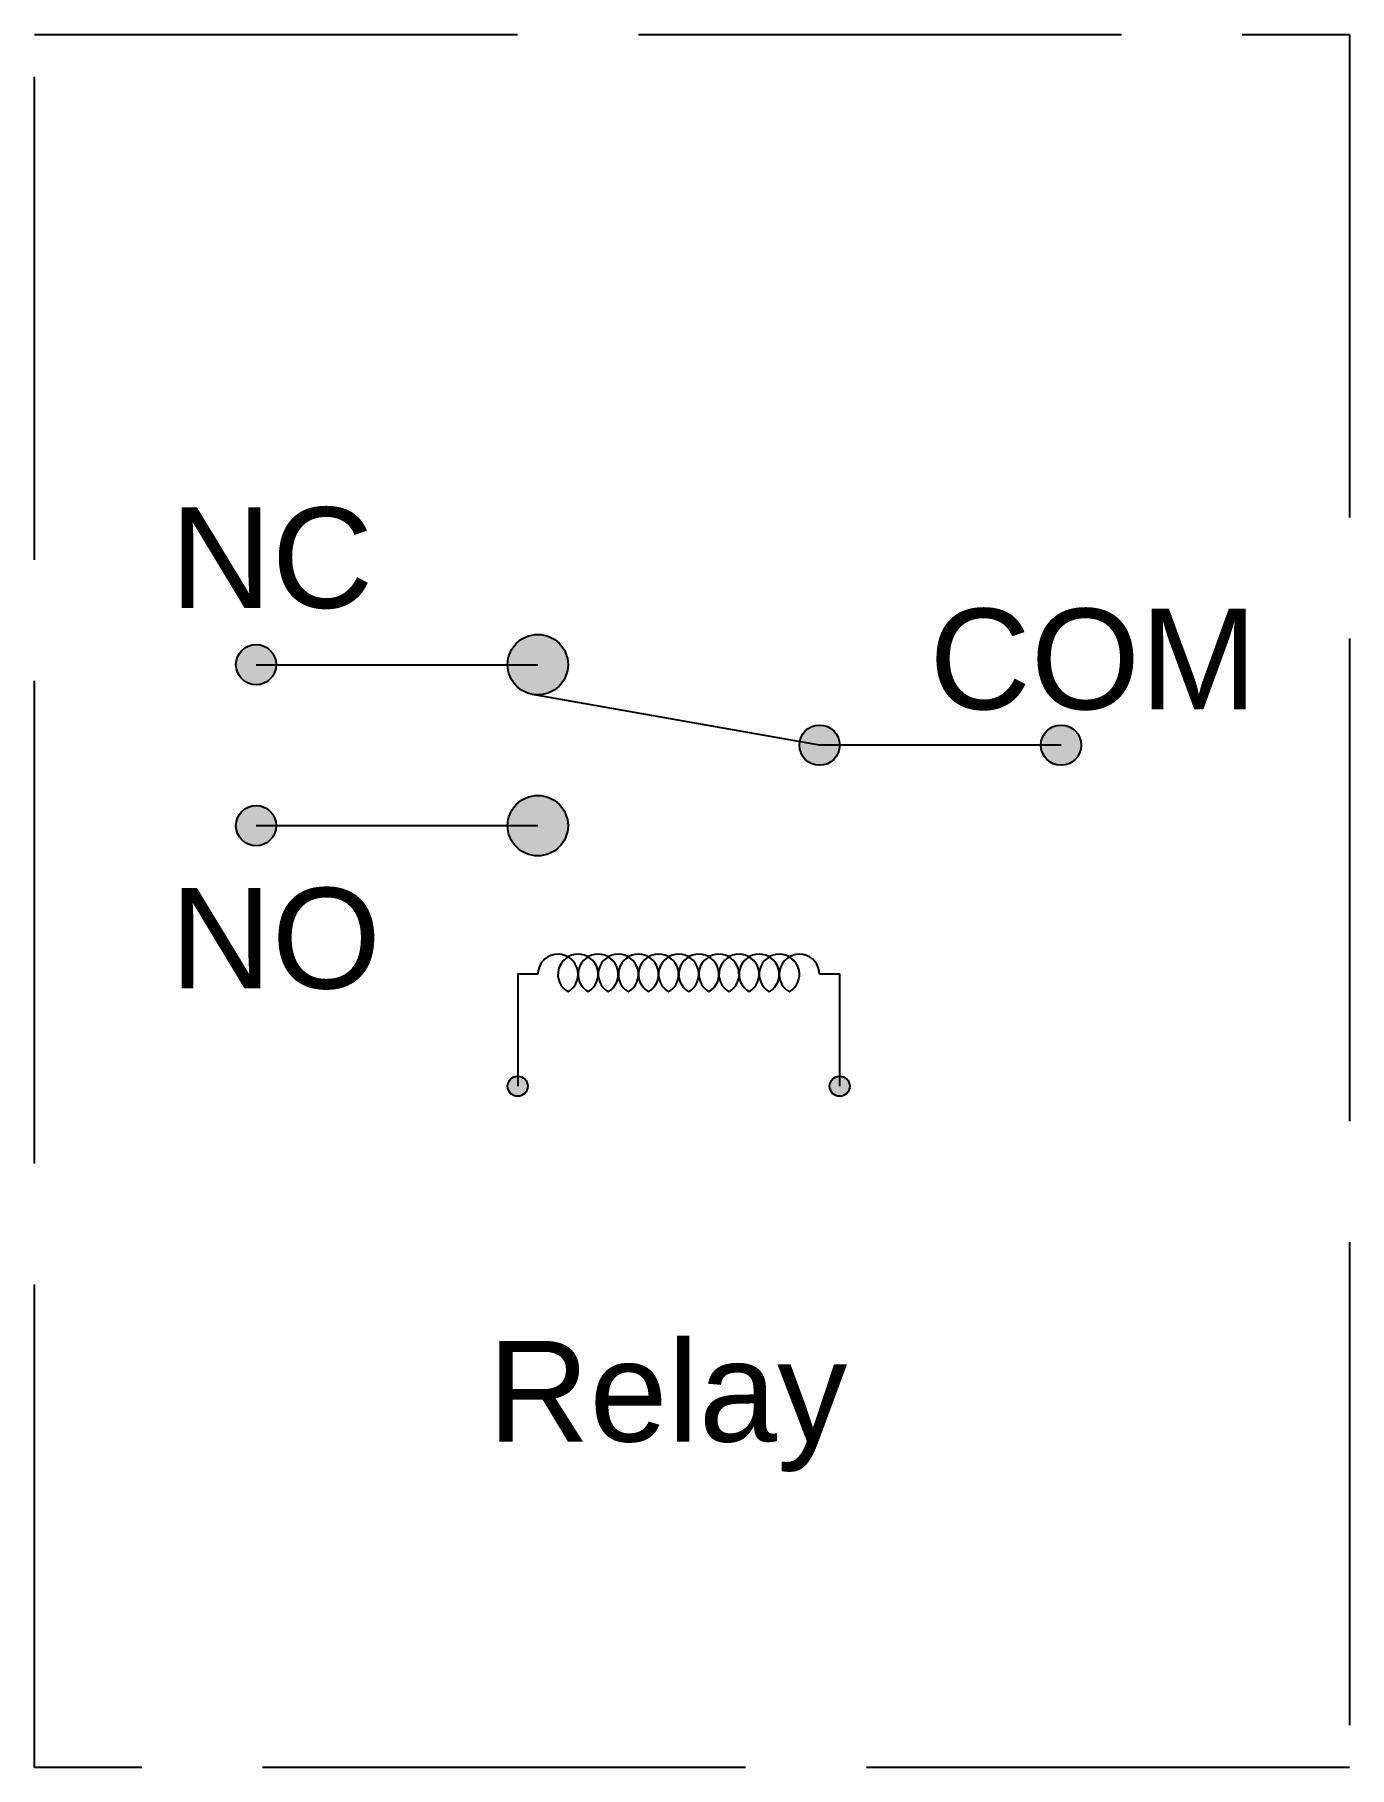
# Model space of a CAD drawing. Header units: millimetres. Extents: x 1696.3 to 1728.9, y 1098.5 to 1141.5.
import ezdxf

# ---------------------------------------------------------------- set-up
doc = ezdxf.new("R2010")
doc.units = ezdxf.units.MM
doc.linetypes.add('ACAD_ISO02W100', pattern=[15, 12, -3])
doc.styles.get("Standard").update_dxf_attribs({"font": 'arial.ttf'})

# ---------------------------------------------------------------- blocks, each defined once
blk = doc.blocks.new('Relay')
h = blk.add_hatch(color=0)
h.dxf.hatch_style = 1
h.paths.add_polyline_path([(13.5, 0, -1), (12.5, 0, -0.026844), (12.503, 0.054), (13, 0)])
h.paths.add_polyline_path([(13, 0), (12.503, 0.054, -0.947716), (13.5, 0)])
h.paths.add_polyline_path([(18.5, 0, -1), (19.5, 0, -1)])
h.paths.add_polyline_path([(5.25, -2, -1), (6.75, -2, -1)])
h.paths.add_polyline_path([(-1.5, -2, -1), (-0.5, -2, -1)])
edge = h.paths.add_edge_path()
edge.add_arc((6, 2), 0.75, 180, 540, ccw=False)
edge = h.paths.add_edge_path()
edge.add_arc((-1, 2), 0.5, 180, 540, ccw=False)
h = blk.add_hatch(color=0)
h.dxf.hatch_style = 1
edge = h.paths.add_edge_path()
edge.add_arc((13.5, -8.475), 0.25, 0, 360)
edge = h.paths.add_edge_path()
edge.add_arc((5.5, -8.475), 0.25, 0, 360)
at = {"color": 0}
for p, q in [((-1, 2), (6, 2)), ((13, 0), (5.869, 1.261)), ((19, 0), (13, 0)), ((-1, -2), (6, -2))]:
    blk.add_line(p, q, dxfattribs=at)
for points in [[(6, -5.694), (5.5, -5.694), (5.5, -8.475)], [(13.5, -8.475), (13.5, -7.473), (13.5, -5.694), (13, -5.694)]]:
    blk.add_lwpolyline(points, dxfattribs=at)
for centre, radius in [((6, 2), 0.75), ((-1, 2), 0.5), ((13, 0), 0.5), ((19, 0), 0.5), ((6, -2), 0.75), ((-1, -2), 0.5), ((5.5, -8.475), 0.25), ((13.5, -8.475), 0.25)]:
    blk.add_circle(centre, radius, dxfattribs=at)
for centre, start, end in [((6.5, -5.694), 300, 180), ((7, -5.694), 300, 240), ((7.5, -5.694), 300, 240), ((8, -5.694), 300, 240), ((8.5, -5.694), 300, 240), ((9, -5.694), 300, 240), ((9.5, -5.694), 300, 240), ((10, -5.694), 300, 240), ((10.5, -5.694), 300, 240), ((11, -5.694), 300, 240), ((11.5, -5.694), 300, 240), ((12, -5.694), 300, 240), ((12.5, -5.694), 0, 240)]:
    blk.add_arc(centre, 0.5, start, end, dxfattribs=at)
at = {"char_height": 2.5, "attachment_point": 1}
for s, insert in [('NC', (-3.134, 5.91)), ('COM', (15.726, 3.392)), ('NO', (-3.134, -3.546))]:
    blk.add_mtext_dynamic_manual_height_columns(s, width=6.67521, gutter_width=12.5, heights=[0], dxfattribs=dict(at, insert=insert))

msp = doc.modelspace()

# ---------------------------------------------------------------- linework, layer by layer
at = {"linetype": 'ACAD_ISO02W100'}
msp.add_lwpolyline([(1696.258, 1141.53), (1728.923, 1141.53), (1728.923, 1098.478), (1696.258, 1098.478)], close=True, dxfattribs=at)

# ---------------------------------------------------------------- block references
msp.add_blockref('Relay', (1702.76, 1123.876))

# ---------------------------------------------------------------- texts
at = {"insert": (1707.521, 1109.073), "char_height": 2.5, "attachment_point": 1}
msp.add_mtext_dynamic_manual_height_columns('Relay', width=11.43445, gutter_width=12.5, heights=[0], dxfattribs=at)

doc.saveas('drawing.dxf')
